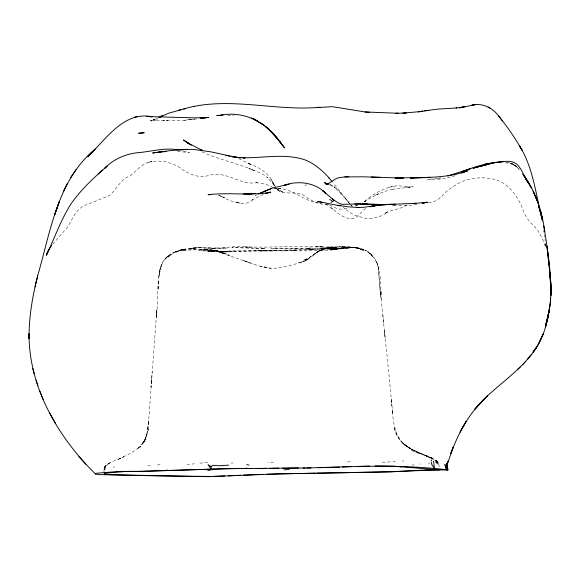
<?xml version="1.0" encoding="UTF-8"?>
<svg xmlns="http://www.w3.org/2000/svg" width="580" height="580" viewBox="0 0 580 580"><rect width="100%" height="100%" fill="white"/><g stroke="black" fill="none" stroke-linecap="round" stroke-linejoin="round"><path stroke-width="0.43" stroke-dasharray="2.9 2.17" d="M104.023 472.229L104.03 468.966L105.031 466.646L104.03 468.966C106.814 461.071 117.486 460.839 123.743 456.757L117.377 459.686C125.476 455.938 133.777 452.153 140.556 446.252L137.344 449.123L143.746 441.902L145.232 439.154L146.827 434.376L145.232 439.154L139.918 447.282L143.746 441.902L142.434 443.765L145.594 438.233L143.535 442.207L146.725 434.652L148.799 420.29L147.653 430.78L148.545 422.856M156.817 309.966L156.245 317.253C159.101 299.026 155.266 279.161 162.965 262.008L160.029 268.808L158.76 277.914C159.399 269.997 161.284 261.029 168.12 256.092L164.089 260.268C168.947 253.532 177.371 249.792 185.571 249.733L181.061 250.067L172.608 253.235L176.994 251.118L174.703 251.959M148.393 424.205L156.825 310.155L156.274 316.564L156.448 314.751M151.75 377.79L152.119 371.86M246.427 468.553L246.565 467.27M160.305 269.562L160.624 267.706L159.507 274.217M52.7 244.245L67.715 226.86L75.936 212.331L82.309 206.379L109.141 195.685C116.515 189.892 119.85 180.068 129.021 176.276C136.938 171.484 142.151 162.581 152.04 161.349L148.4 162.356C158.434 159.551 169.498 161.61 178.444 166.714C186.782 173.007 196.816 178.473 207.618 175.827C225.533 169.396 239.359 185.752 257.165 182.664L255.171 182.468L265.923 184.244L273.448 187.608M305.181 185.803L306.501 184.512M419.804 464.326L420.34 463.826M331.419 202.115L332.601 201.13M312.881 255.171L319.819 250.487L318.217 251.111L324.655 248.653L319.819 250.487L312.881 255.171C318.311 250.415 325.503 247.849 332.688 247.769C341.591 249.255 350.508 246.456 359.353 248.095C383.532 253.714 379.98 280.93 381.205 299.933L381.169 298.403C384.576 334.211 388.788 369.975 391.848 405.79L391.37 398.721L392.689 414.069L392.203 409.567C393.399 423.784 395.364 440.894 409.531 448.166C401.534 443.512 395.792 435.979 394.219 426.815C395.886 440.843 408.726 448.891 420.747 453.451M365.762 208.474C360.579 211.584 357.664 219.291 350.661 218.762C343.026 218.007 337.031 212.585 331.419 207.85L333.326 209.423L324.669 203.544M407.124 205.095C400.178 209.481 391.42 209.307 384.446 213.614L387.955 211.78L383.191 215.013L377.254 217.514L368.873 218.595L365.378 218.29L354.547 215.267L349.109 211.997L343.15 207.299M330.825 202.608L333.072 201.448M158.043 117.9L151.061 121.06L154.875 119.596L150.271 120.683L157.035 119.944L153.127 119.864L167.801 120.727L162.915 120.524M257.44 194.546L255.186 195.692L256.628 194.967M316.528 252.452L321.82 249.82L326.757 248.37L324.22 248.994C334.5 247.413 344.991 247.972 355.402 247.544L336.023 249.008L344.592 247.624L336.023 249.008M333.819 201.057L331.738 201.992L334.123 201.651M176.994 251.118L175.675 251.698L181.678 249.712L185.658 249.081L180.177 250.125C191.124 247.356 202.463 247.022 213.629 248.327L208.575 247.993M437.762 464.101L434.811 461.042L437.762 464.101L438.371 463.84M263.276 194.227L252.112 200.042L253.612 199.042C248.748 203.783 241.708 204.994 235.632 201.84L240.163 203.167L229.201 200.513L221.567 196.453L224.692 197.606L217.355 194.887M300.918 262.175L305.914 260.507C296.793 263.871 287.441 266.546 277.805 268.004C265.676 269.475 254.17 264.146 242.918 260.333L253.271 264.038M209.786 248.088L204.247 248.088L217.645 247.993L211.569 248.37C224.271 247.892 237.01 245.543 249.712 247.189L245.499 246.913C271.375 247.711 297.257 245.847 323.154 246.739L315.882 246.783L332.913 247.174L327.367 247.174L338.894 246.543L347.703 247.109L338.691 246.594L344.157 246.471L351.799 246.993L356.127 248.008L351.799 246.993L343.142 247.624L349.349 247.152L339.735 249.008L336.842 248.276L339.561 248.972C347.608 246.406 356.279 246.507 364.044 250.111L356.011 247.704L348.305 247.508L357.824 248.015L356.011 247.704L364.283 250.792C355.83 244.63 345.948 249.741 336.842 248.276L340.88 248.508M455.09 175.754L446.317 178.285L427.395 179.669L440.655 177.719M388.999 187.304C379.762 190.559 370.779 195.3 363.849 202.347L365.436 200.919L363.298 202.616L367.111 199.701L378.588 193.792L375.376 195.119L385.772 191.103L393.37 189.065L392.211 189.312L413.12 186.767L405.942 187.086L410.198 187.108L397.43 185.651L388.999 187.304L394.03 186.079M358.541 204.704L355.018 205.74L357.135 205.124M298.41 262.892C310.626 261.928 316.26 248.153 328.831 248.262L306.102 249.929L250.183 250.85L229.76 251.72L233.022 251.698L216.449 251.155L224.264 251.517M346.753 208.285L343.527 209.148L339.612 209.112L336.385 208.329L328.766 204.551L329.368 204.856L325.38 203.602M113.172 467.306L114.775 466.907M339.416 248.457L335.885 249.32L324.836 248.776L332.601 249.291L339.416 248.457L329.65 250.038L339.452 248.588L333.29 249.523C343.164 246.993 353.793 245.427 363.319 250.147L356.185 247.892L349.588 247.464L355.46 247.689L349.588 247.464M355.54 205.574L357.287 205.153M273.608 188.739L275.166 188.413M412.054 465.16L414.018 464.747M416.861 204.436L406.602 205.827L392.261 205.211M428.402 202.703C435.805 202.674 440.814 197.439 445.491 192.371C451.436 187.224 458.142 183.026 465.501 180.235C475.861 177.299 487.048 176.733 497.314 180.365C508.935 184.23 516.164 195.119 521.463 205.516C523.32 212.432 526.712 218.783 531.773 223.894C539.052 230.1 542.916 239.061 545.852 247.964M157.187 465.051L160.993 464.377M277.247 188.203L273.224 188.768M328.019 203.841C319.732 205.632 311.967 200.796 305.298 196.489C296.692 189.044 283.678 197.214 275.957 188.449L279.923 191.233L275.391 188.471M191.98 464.109L194.329 463.768M261.667 250.959L219.407 252.14L225.185 251.176L239.134 250.437L273.485 250.386L313.816 249.451L307.973 249.857L323.379 248.994L337.937 249.103M184.186 120.357L194.677 119.031L179.213 120.763L163.879 120.553M273.492 462.115L267.829 462.746M207.807 462.325L199.919 463.202M188.877 119.777L196.968 118.856M231.231 463.152L233.283 462.927M402.332 461.078L403.948 460.919M322.973 248.008L294.154 248.255L304.855 248.501L310.8 248.001L306.537 248.312C315.447 248.479 324.517 249.465 333.362 248.146L322.973 248.008L337.488 248.146L333.123 248.044L339.561 248.972M347.391 462.006L351.632 461.637M390.311 461.868L384.613 462.325L381.988 462.006M182.983 249.973L181.228 250.118L184.882 249.82M336.487 247.95L332.036 247.645L322.146 248.755L332.514 247.74L324.002 248.023M352.56 247.595L339.837 248.661L343.418 248.276L340.496 248.523L332.036 247.645M437.827 179.126L441.982 178.857M393.001 461.716L395.473 461.564M327.367 247.174L332.739 246.899M219.45 248.218L227.585 247.986L215.231 248.327M196.555 249.733L182.229 250.415L189.305 249.414L207.778 250.038M187.072 464.486L189.457 464.406M261.913 250.901L270.664 250.719M260.906 248.494L262.523 248.45L231.833 247.624L241.454 247.225L260.021 248.429M321.284 248.878L327.635 248.748L324.764 248.726M147.915 465.827L150.372 465.776M265.408 250.763L266.988 250.749L258.992 250.923L270.324 251.111L275.884 250.538L271.411 250.872L284.809 250.915L287.789 250.422L285.034 250.654L295.778 250.785L292.392 250.712C303.086 251.002 313.918 251.147 324.517 249.784L322.255 250.154C321.885 250.567 347.703 249.509 330.397 249.03M223.01 248.131L223.815 248.124M220.828 251.792L222.858 251.807L206.813 250.959L213.788 251.713L222.858 251.807M221.618 251.836L217.435 251.785L228.527 251.836L224.453 251.814M428.373 463.072L429.787 463.108M203.464 249.712L215.405 250.647L209.779 249.85L198.817 249.451L211.975 249.987L216.797 250.966L211.975 249.987L203.856 249.603L217.616 250.756L221.205 251.865L211.765 250.364L219.53 251.292M227.744 115.369L234.015 115.659M177.553 151.344L189.493 152.641L182.569 150.952M505.013 162.857C510.407 162.806 515.983 164.872 519.194 169.382M319.609 202.986L321.248 203.131M392.305 205.211L394.697 205.443M318.79 202.906C304.065 201.579 293.233 188.42 278.081 188.688L280.539 188.833L276.232 188.5M331.992 200.52L329.73 199.672L331.397 199.955M506.717 162.125L511.886 163.444L517.897 167.765L514.562 165.184L510.393 163.516L515.533 165.851L519.274 169.541M267.148 267.547L260.674 266.155L271.048 268.388M329.817 184.657L332.412 185.361L329.585 184.505M248.327 262.276L213.462 250.234M329.73 199.672L332.224 200.564M425.64 455.8L434.608 459.744L437.943 463.239L435.109 460.071L418.789 452.922M219.051 195.525L221.661 196.489M411.205 450.348L419.992 453.908M415.94 451.414L433.028 458.845L411.256 449.087L401.693 442.533L410.053 448.536L411.416 449.297L403.513 443.947L411.06 448.949L415.94 451.414L411.322 449.145C418.513 455.721 438.886 455.039 439.299 467.364M238.866 158.695L251.611 165.061L247.711 162.864M424.284 454.923L431.636 458.084M202.079 151.858C218.957 159.703 237.423 163.168 254.468 170.621L248.798 168.425C255.156 171.274 262.457 172.804 267.583 177.821L267.068 177.35L274.884 185.955M248.762 163.458C260.688 168.069 269.801 173.761 274.811 185.984L270.94 179.452L273.303 183.802L275.826 186.963M330.187 184.947L336.965 188.993L333.855 186.622L341.997 194.619M514.003 164.763L511.886 163.444M403.187 443.388L405.681 445.447M350.733 204.929L351.958 206.088M352.589 206.611L351.089 205.088M275.029 185.992L273.426 184.368L274.623 185.665M438.676 463.449L435.747 460.223L438.806 463.558M339.104 191.219L350.124 204.349M344.839 197.642L350.139 204.196L333.043 182.722M544.374 235.154L544.692 236.872M543.489 230.347L543.793 231.978M545.606 244.093L545.91 245.761M545.591 244.137L545.882 245.826L545.649 244.296M545.961 246.13L545.512 243.499L545.91 245.905M544.997 239.359L545.207 241.012M382.836 314.947L383.837 324.293M384.395 330.121L385.098 337.603L384.591 332.202M381.132 295.321L380.959 291.211M380.98 291.87L380.872 294.93L380.98 291.87M158.71 280.698L158.137 290.116L158.71 280.698M151.409 381.132L150.967 387.135L151.619 378.327L151.409 381.132M104.436 467.647L104.124 469.858L105.132 466.305L104.436 467.647M105.328 467.777L104.799 469.786L105.835 466.769L105.328 467.777M148.516 428.896L144.688 441.67L148.516 428.896M144.587 440.713L142.796 443.896L144.587 440.713M105.908 465.53L104.987 466.479L107.126 464.5L110.86 462.477L105.908 465.53M169.063 256.302L168.178 257.056L171.694 254.2L169.063 256.302M307.414 259.173L306.204 260.144L312.2 255.381L307.414 259.173M168.048 256.44L165.858 258.165L171.071 254.069L168.048 256.44M308.966 258.622L304.95 260.862L308.966 258.622M307.48 258.455L303.217 260.406L307.48 258.455M177.161 251.698L174.297 252.8L178.923 251.082L177.161 251.698M332.927 247.921L328.534 248.704L332.927 247.921M191.683 248.088L188.442 249.067L197.229 247.298L203.094 247.522L191.683 248.088M191.864 248.646L190.066 248.762L196.888 248.805L191.864 248.646M276.116 248.196L270.744 248.501L296.619 248.283L276.116 248.196M259.92 250.154L256.411 250.226L261.435 250.234L259.92 250.154M264.741 248.675L261.341 248.581L264.741 248.675M204.24 250.611L198.701 250.654L211.461 251.242L204.24 250.611M214.484 251.553L207.959 250.915L214.484 251.553M335.414 247.899L332.688 247.769L338.176 248.189L335.414 247.899M224.938 253.561L219.472 251.379L229.499 255.425L224.938 253.561M219.82 251.706L217.616 250.756L224.329 253.801L219.82 251.706M282.728 192.082L277.262 188.819L282.728 192.082M370.12 253.576L364.82 250.212L369.337 253.105L374.057 257.89L368.286 252.336L371.998 255.222L370.12 253.576M410.234 448.688L404.905 445.107L410.234 448.688M436.95 461.412L435.754 460.411L437.857 462.188L436.95 461.412M431.839 461.042L431.063 459.751L431.81 460.991M375.92 260.862L375.659 260.304L378.37 267.46L380.683 297.438L378.022 265.604L375.92 260.862"/><path stroke-width="0.87" d="M447.195 468.132L447.209 463.608L446.948 464.805M238.945 468.473L211.113 469.155L208.031 464.638L211.127 466.552L211.113 469.155L136.336 471.402L119.059 471.409L96.57 473.229L95.453 474.012L98.093 474.571L155.861 475.846L211.243 476.455M549.71 269.649L546.947 246.072L550.587 280.133L550.862 295.401C551.109 272.114 547.716 248.907 543.743 226.019M550.746 295.677L550.369 278.668L550.587 282.96M550.529 298.671L550.442 300.44L550.594 298.062M550.732 294.248L550.812 283.598L549.956 274.536L550.812 283.598M536.188 347.746L533.143 352.06C541.336 341.765 545.584 329.092 548.115 316.339L547.498 319.181L549.26 310.307L545.49 326.939L547.498 319.181L550.101 304.768L551 293.429L550.913 287.064M550.101 304.768L550.666 299.519M550.036 304.797L548.665 313.497L548.898 312.098M546.672 322.48L548.165 314.606L545.49 326.939M36.366 281.075C31.878 299.918 28.848 319.239 29.029 338.655L29.051 333.71C28.703 387.367 58.181 437.305 95.453 474.012M318.239 473.142L389.688 471.895L432.673 470.01L447.774 469.923L447.021 465.015L447.912 469.923M35.039 286.846L37.656 275.964L36.228 281.692M446.839 465.776L447.934 461.223M37.533 276.218C50.554 231.833 57.246 180.452 95.091 149.132L87.594 156.781C105.632 139.947 123.496 110.86 152.134 116.732L146.501 116.529L193.706 117.841L206.756 117.668L200.042 117.943L208.459 117.37L202.311 118.044M446.999 465.211L453.183 447.238L450.849 453.335C455.148 442.33 459.94 431.426 466.204 421.37L460.099 432.114C467.154 418.463 476.441 405.942 487.773 395.531L474.781 409.27L483.807 399.366M546.135 323.321L546.614 321.835L545.476 325.17M67.207 183.613L63.314 191.618M50.039 247.783L46.291 255.258L48.727 249.712L46.458 254.91C54.875 237.648 60.987 219.131 71.601 203.022C81.562 189.073 94.214 177.328 107.126 166.155L104.763 168.193C114.064 158.644 126.737 153.424 139.94 152.496C152.779 151.177 165.75 147.393 178.676 149.974M487.301 395.98C504.984 379.69 525.755 365.842 538.153 344.672M70.593 177.647L76.328 169.302M533.143 352.06L536.029 347.971M527.742 359.005L531.215 354.692M50.438 246.993L51.569 245.615M522.406 364.907L525.11 362.05M98.194 174.058L102.464 170.085M517.251 369.772L520.188 367.104M211.127 466.552L213.266 465.276L218.899 465.776L228.716 465.153M327.751 183.954L335.849 178.785L338.676 177.719L344.868 176.922L363.363 176.813L403.332 178.096L395.074 178.046L429.976 177.321L419.572 177.763M158.731 117.544L169.143 113.071L185.274 108.562L183.846 108.917C228.484 95.845 274.608 111.483 319.942 107.278L316.441 107.583L332.594 106.698L365.11 111.969L398.547 113.281L395.393 113.383L406.261 112.955L402.723 113.028M261.305 192.683L259.507 193.51L272.063 188.137L289.144 184.23L284.345 185.208C298.497 180.358 315.049 182.403 325.851 193.372L322.697 190.755L334.464 200.651L332.304 198.962L337.864 202.703L341.692 204.327L364.407 203.906L381.48 204.559L372.679 204.312M264.262 191.364L268.642 189.428M461.673 173.021L467.98 170.658C449.638 177.705 429.722 177.226 410.408 178.075L418.738 177.792M262.834 192.024L266.148 190.776M265.314 193.474L270.606 192.19L267.598 192.821M447.825 175.943L470.337 168.744L461.194 172.115C474.599 166.583 488.788 162.291 503.367 161.798M370.323 206.647L377.21 205.11L385.309 204.501M479.827 166.38L473.186 168.215L485.888 164.771L479.827 166.38C489.853 163.886 500.257 160.588 510.683 161.465C521.217 163.183 522.877 175.957 528.489 183.135L523.834 175.283L530.896 187.296M178.575 110.236L180.8 109.656M465.051 106.611L459.541 107.894L475.143 104.603L471.801 105.292C480.689 102.682 490.651 106.793 496.625 113.557C506.086 125.026 514.714 137.235 522.043 150.184L519.332 145.573C531.178 164.299 534.89 186.753 539.414 208.082M422.399 203.261L427.076 202.253L422.08 202.797L427.503 202.369L412.974 203.493L415.215 203.348M481.733 165.858L489.281 164.227M267.554 192.828L270.606 192.19M489.665 163.343L484.162 164.517L495.095 162.509M400.04 467.009L402.056 466.596M193.408 106.553L194.409 106.357M258.325 194.01L259.876 193.72M465.189 106.597L456.047 108.025M425.459 202.543L422.443 203.094L427.076 202.253M165.032 470.518L167.533 470.075M207.778 470.482L212.722 469.59M137.373 116.624L134.509 117.116M500.489 161.907L499.75 162.03L503.056 161.501M211.258 194.438L208.22 194.706C228.302 192.234 248.849 195.736 268.961 192.545M422.798 111.121L418.252 111.824L428.7 110.331L424.734 110.831M202.072 118.074L204.624 117.682L202.181 118.016M160.943 151.866L152.627 152.997L170.73 150.532L187.536 149.343L195.583 149.662L210.946 151.858L235.335 157.173L240.606 157.898L231.384 156.353L236.132 157.274L245.173 157.891L242.824 157.825C263.175 158.043 284.127 153.374 304.007 159.514C315.397 163.749 324.532 172.18 332.014 181.525M427.677 110.461L437.74 109.12L456.866 107.953M419.014 111.701L404.543 112.984M269.345 189.232L270.896 189.044M284.113 469.865L289.304 469.285M220.487 115.29C242.774 110.606 265.488 121.466 278.291 139.751L269.504 130.072L277.617 138.656L284.519 147.936L278.799 140.411M223.01 115.014L216.746 115.572L222.379 115.34L220.016 115.391M158.652 152.17L166.373 151.532M328.94 183.795L325.786 184.077L328.077 184.07L324.38 182.635L328.193 184.121M208.22 194.706L211.301 194.438M360.716 204.479L367.408 204.08L362.036 204.211L381.48 204.559M179.691 149.872L187.536 149.343M255.454 474.701L262.95 474.367M415.962 203.297L376.935 204.965L385.599 204.631M381.836 204.631L395.132 204.145M255.186 193.648L243.216 194.024M386.787 204.349L379.893 204.725L369.822 206.734L376.275 205.552L363.609 207.299L356.888 207.567L359.238 207.531L347.587 206.777L337.342 205.226M351.226 466.625L342.425 467.052M237.061 475.462L240.642 475.296M236.901 475.542L228.15 475.781M213.897 476.339L224.96 475.89M243.651 475.165L254.598 474.73M349.051 472.548L390.267 471.743L425.017 470.017L439.343 469.916L393.001 466.132L375.115 465.899M348.631 176.784L344.868 176.922M393.211 471.613L393.689 471.598M266.887 474.244L301.897 473.432M246.072 193.995L251.771 193.807M226.055 468.691L245.094 468.517M225.395 468.72L142.303 471.417L127.201 471.359L104.864 473.244L103.979 473.983L110.345 474.686L195.141 476.477L208.88 476.659L232.863 475.73M356.512 466.472L369.54 466.03M311.025 467.966L282.329 468.19M235.074 475.52L278.987 473.838L348.863 472.635M266.561 468.343L252.097 468.473M386.759 204.457L391.116 204.341M251.357 468.466L241.244 468.488M318.26 467.697L339.452 467.197M306.784 468.009C353.793 466.509 400.99 464.152 447.774 469.901L446.955 463.289L447.441 469.873L447.021 464.152M270.193 468.285L260.695 468.444M271.933 468.27L298.584 467.959M269.918 468.292L278.799 468.205M255.686 468.48L259.666 468.444M315.462 473.2L302.803 473.461M316.963 473.2L318.159 473.193M360.883 203.892L354.728 203.921M245.325 468.546L252.387 468.473M385.033 204.61L381.669 204.617L385.751 204.776M302.977 467.995L305.174 468.016M380.233 177.393L371.352 176.994M365.11 111.969L369.692 112.317M225.859 155.454L227.382 155.744M228.143 155.889L229.839 156.237M231.529 156.585L233.225 156.941M246.703 464.573L248.936 465.08M340.293 205.914L317.709 201.419L322.4 202.427M251.357 117.957L254.33 119.321M254.823 119.951L257.89 121.517M202.63 150.59L186.477 142.194L189.37 143.854L183.483 140.012L191.306 145.246M200.397 149.386L202.326 150.423M258.658 121.909L258.231 121.669L264.067 125.512L269.736 130.297L265.582 126.527M488.128 106.996L489.977 108.105M263.037 124.627L259.898 122.38M78.829 456.518L85.717 464.225M272.933 133.487L277.805 139.178M328.875 177.871L329.433 178.531M279.85 141.788L278.828 140.483L281.322 143.702M502.382 120.843L498.64 115.899M279.864 141.607L282.895 145.761M522.899 174.109L523.82 175.435M524.226 176.037C536.043 192.292 541.988 211.831 544.801 231.529M522.957 174.283L526.393 179.51M527.314 180.757L531.563 187.949M55.412 423.277L49.619 412.916M43.239 399.685L39.824 391.137M36.069 380.168L37.859 385.657M32.828 368.503L34.198 373.853M541.234 213.962L540.335 210.149L542.604 220.124L541.785 216.398M541.031 213.012L542.604 220.124M431.208 462.101L431.701 464.348L434.601 468.799L433.441 461.071M447.1 467.661L446.912 466.161L446.999 467.676M550.681 283.315L550.804 291.08L549.898 272.23L550.231 276.914M550.674 284.671L550.957 292.4L550.833 285.309M56.782 208.749L54.592 215.158L59.175 201.949L56.782 208.749M543.446 333.449L538.776 343.418L543.446 333.449M161.341 116.218L159.384 117.341L162.153 115.797L161.341 116.218M144.065 132.769L138.75 133.262L144.065 132.769M257.056 120.734L253.764 119.052L256.991 120.712M534.601 194.46L533.158 191.327L537.029 200.346L534.601 194.46M538.392 203.479L535.55 196.207L538.392 203.479M446.629 469.764L444.933 464.631L446.629 469.764M540.77 213.991L538.805 206.487L542.525 220.799L540.77 213.991"/></g></svg>
